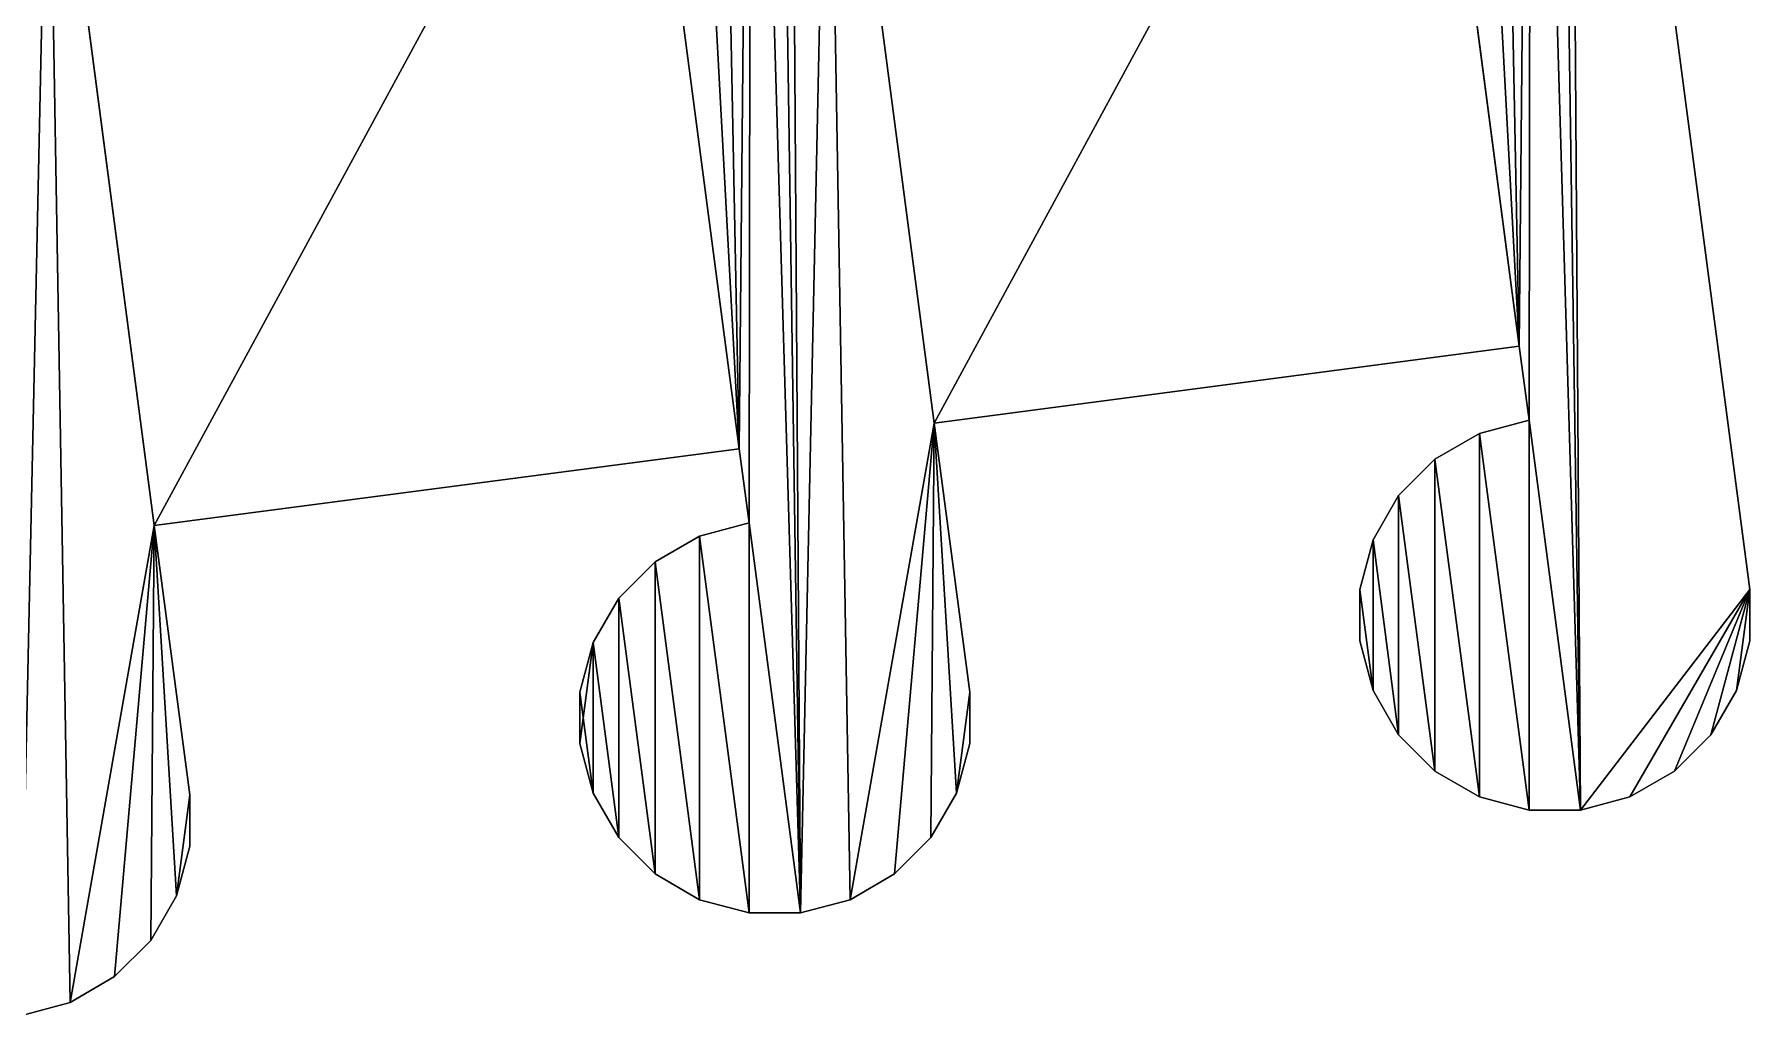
# Model space of a CAD drawing. Extents: x 0 to 417, y 0 to 203.
# Drawn here: x 136.82 to 162.99, y 111.42 to 126.39 of the extents above; entities that cross this region are included whole.
import ezdxf

# ---------------------------------------------------------------- set-up
doc = ezdxf.new("R2010")
doc.units = 0
doc.header["$LTSCALE"] = 25.4
doc.layers.get('0').update_dxf_attribs({"color": 13, "linetype": 'CONTINUOUS'})

# ---------------------------------------------------------------- blocks, each defined once
blk = doc.blocks.new('GROUP_1')
at = {"color": 0}
for p, q in [((157.851, 24.128, 1.5), (159.471, 11.823, 1.5)), ((157.851, 24.128, 1.5), (159.471, 11.823, 1.5)), ((148.928, 22.956, 1.5), (150.548, 10.652, 1.5)), ((148.928, 22.956, 1.5), (150.548, 10.652, 1.5)), ((145.954, 22.566, 1.5), (147.573, 10.261, 1.5)), ((145.954, 22.566, 1.5), (147.573, 10.261, 1.5)), ((137.03, 21.394, 1.5), (138.65, 9.09, 1.5)), ((137.03, 21.394, 1.5), (138.65, 9.09, 1.5)), ((159.471, 11.823), (159.471, 11.823, 1.5)), ((159.471, 11.823), (159.471, 11.823, 1.5)), ((150.548, 10.652), (150.548, 10.652, 1.5)), ((150.548, 10.652), (150.548, 10.652, 1.5)), ((158.863, 10.494), (158.863, 10.494, 1.5)), ((158.863, 10.494), (158.863, 10.494, 1.5)), ((159.62, 10.697), (159.62, 10.697, 1.5)), ((159.62, 10.697), (159.62, 10.697, 1.5)), ((147.573, 10.261), (147.573, 10.261, 1.5)), ((147.573, 10.261), (147.573, 10.261, 1.5)), ((158.185, 10.102), (158.185, 10.102, 1.5)), ((158.185, 10.102), (158.185, 10.102, 1.5)), ((157.631, 9.549), (157.631, 9.549, 1.5)), ((157.631, 9.549), (157.631, 9.549, 1.5)), ((138.65, 9.09), (138.65, 9.09, 1.5)), ((138.65, 9.09), (138.65, 9.09, 1.5)), ((146.966, 8.928), (146.966, 8.928, 1.5)), ((146.966, 8.928), (146.966, 8.928, 1.5)), ((147.722, 9.13), (147.722, 9.13, 1.5)), ((147.722, 9.13), (147.722, 9.13, 1.5)), ((157.24, 8.87), (157.24, 8.87, 1.5)), ((157.24, 8.87), (157.24, 8.87, 1.5)), ((146.288, 8.536), (146.288, 8.536, 1.5)), ((146.288, 8.536), (146.288, 8.536, 1.5)), ((157.037, 8.114), (157.037, 8.114, 1.5)), ((157.037, 8.114), (157.037, 8.114, 1.5)), ((162.986, 8.114), (162.986, 8.114, 1.5)), ((162.986, 8.114), (162.986, 8.114, 1.5)), ((145.734, 7.982), (145.734, 7.982, 1.5)), ((145.734, 7.982), (145.734, 7.982, 1.5)), ((157.037, 7.331), (157.037, 7.331, 1.5)), ((157.037, 7.331), (157.037, 7.331, 1.5)), ((162.986, 7.331), (162.986, 7.331, 1.5)), ((162.986, 7.331), (162.986, 7.331, 1.5)), ((145.342, 7.304), (145.342, 7.304, 1.5)), ((145.342, 7.304), (145.342, 7.304, 1.5)), ((145.14, 6.547), (145.14, 6.547, 1.5)), ((145.14, 6.547), (145.14, 6.547, 1.5)), ((151.088, 6.547), (151.088, 6.547, 1.5)), ((151.088, 6.547), (151.088, 6.547, 1.5)), ((157.24, 6.574), (157.24, 6.574, 1.5)), ((157.24, 6.574), (157.24, 6.574, 1.5)), ((162.783, 6.574), (162.783, 6.574, 1.5)), ((162.783, 6.574), (162.783, 6.574, 1.5)), ((145.14, 5.764), (145.14, 5.764, 1.5)), ((145.14, 5.764), (145.14, 5.764, 1.5)), ((151.088, 5.764), (151.088, 5.764, 1.5)), ((151.088, 5.764), (151.088, 5.764, 1.5)), ((157.631, 5.896), (157.631, 5.896, 1.5)), ((157.631, 5.896), (157.631, 5.896, 1.5)), ((162.391, 5.896), (162.391, 5.896, 1.5)), ((162.391, 5.896), (162.391, 5.896, 1.5)), ((158.185, 5.342), (158.185, 5.342, 1.5)), ((158.185, 5.342), (158.185, 5.342, 1.5)), ((161.838, 5.342), (161.838, 5.342, 1.5)), ((161.838, 5.342), (161.838, 5.342, 1.5)), ((139.191, 4.981), (139.191, 4.981, 1.5)), ((139.191, 4.981), (139.191, 4.981, 1.5)), ((145.342, 5.008), (145.342, 5.008, 1.5)), ((145.342, 5.008), (145.342, 5.008, 1.5)), ((150.886, 5.008), (150.886, 5.008, 1.5)), ((150.886, 5.008), (150.886, 5.008, 1.5)), ((158.863, 4.951), (158.863, 4.951, 1.5)), ((158.863, 4.951), (158.863, 4.951, 1.5)), ((159.62, 4.748), (159.62, 4.748, 1.5)), ((159.62, 4.748), (159.62, 4.748, 1.5)), ((160.403, 4.748), (160.403, 4.748, 1.5)), ((160.403, 4.748), (160.403, 4.748, 1.5)), ((161.159, 4.951), (161.159, 4.951, 1.5)), ((161.159, 4.951), (161.159, 4.951, 1.5)), ((139.191, 4.198), (139.191, 4.198, 1.5)), ((139.191, 4.198), (139.191, 4.198, 1.5)), ((145.734, 4.33), (145.734, 4.33, 1.5)), ((145.734, 4.33), (145.734, 4.33, 1.5)), ((150.494, 4.33), (150.494, 4.33, 1.5)), ((150.494, 4.33), (150.494, 4.33, 1.5)), ((146.288, 3.776), (146.288, 3.776, 1.5)), ((146.288, 3.776), (146.288, 3.776, 1.5)), ((149.94, 3.776), (149.94, 3.776, 1.5)), ((149.94, 3.776), (149.94, 3.776, 1.5)), ((138.988, 3.442), (138.988, 3.442, 1.5)), ((138.988, 3.442), (138.988, 3.442, 1.5)), ((146.966, 3.384), (146.966, 3.384, 1.5)), ((146.966, 3.384), (146.966, 3.384, 1.5)), ((147.722, 3.182), (147.722, 3.182, 1.5)), ((147.722, 3.182), (147.722, 3.182, 1.5)), ((148.506, 3.182), (148.506, 3.182, 1.5)), ((148.506, 3.182), (148.506, 3.182, 1.5)), ((149.262, 3.384), (149.262, 3.384, 1.5)), ((149.262, 3.384), (149.262, 3.384, 1.5)), ((138.597, 2.763), (138.597, 2.763, 1.5)), ((138.597, 2.763), (138.597, 2.763, 1.5)), ((138.043, 2.21), (138.043, 2.21, 1.5)), ((138.043, 2.21), (138.043, 2.21, 1.5)), ((137.365, 1.818), (137.365, 1.818, 1.5)), ((137.365, 1.818), (137.365, 1.818, 1.5))]:
    blk.add_line(p, q, dxfattribs=at)
mesh = blk.add_polyface(dxfattribs=at)
corners = [(154.495, 29.718), (154.292, 28.179), (154.292, 28.962), (154.495, 27.422), (154.887, 26.744), (154.887, 30.397), (155.44, 26.19), (155.44, 30.95), (156.119, 25.799), (156.119, 31.342), (156.875, 25.596), (156.875, 31.545), (157.658, 25.596), (157.658, 31.545), (157.851, 24.128), (158.415, 31.342), (148.506, 3.182), (148.141, 28.152), (148.344, 27.396), (148.928, 22.956), (149.262, 3.384), (150.548, 10.652), (149.94, 3.776), (150.494, 4.33), (159.471, 11.823), (159.093, 30.95), (159.647, 30.397), (159.62, 10.697), (157.037, 8.114), (157.24, 6.574), (157.037, 7.331), (157.24, 8.87), (157.631, 5.896), (157.631, 9.549), (158.185, 5.342), (158.185, 10.102), (158.863, 4.951), (158.863, 10.494), (159.62, 4.748), (160.403, 4.748), (160.038, 29.718), (160.241, 28.962), (162.986, 8.114), (161.159, 4.951), (161.838, 5.342), (162.391, 5.896), (162.783, 6.574), (162.986, 7.331), (150.886, 5.008), (151.088, 6.547), (151.088, 5.764)]
mesh.append_faces([[corners[k] for k in face] for face in [(0, 1, 2), (28, 29, 30), (46, 42, 47), (48, 49, 50)]], dxfattribs={"vtx0": -1, "color": 0})
mesh.append_faces([[corners[k] for k in face] for face in [(1, 0, 3), (3, 0, 4), (4, 5, 6), (6, 7, 8), (8, 9, 10), (10, 11, 12), (12, 13, 14), (16, 19, 20), (20, 21, 22), (22, 21, 23), (21, 14, 24), (24, 26, 27), (29, 31, 32), (32, 33, 34), (34, 35, 36), (36, 37, 38), (38, 27, 39), (39, 42, 43), (43, 42, 44), (44, 42, 45), (45, 42, 46)]], dxfattribs={"vtx0": -1, "vtx1": -1, "color": 0})
mesh.append_faces([[corners[k] for k in face] for face in [(20, 19, 21), (24, 14, 15), (39, 27, 26)]], dxfattribs={"vtx0": -1, "vtx1": -1, "vtx2": -1, "color": 0})
mesh.append_faces([[corners[k] for k in face] for face in [(4, 0, 5), (6, 5, 7), (8, 7, 9), (10, 9, 11), (12, 11, 13), (14, 13, 15), (16, 17, 18), (16, 18, 19), (21, 19, 14), (24, 15, 25), (24, 25, 26), (29, 28, 31), (32, 31, 33), (34, 33, 35), (36, 35, 37), (38, 37, 27), (39, 26, 40), (39, 40, 41), (39, 41, 42), (21, 48, 23), (48, 21, 49)]], dxfattribs={"vtx0": -1, "vtx2": -1, "color": 0})
mesh = blk.add_polyface(dxfattribs=at)
corners = [(157.24, 6.574, 1.5), (157.037, 8.114, 1.5), (157.037, 7.331, 1.5), (157.24, 8.87, 1.5), (157.631, 5.896, 1.5), (157.631, 9.549, 1.5), (158.185, 5.342, 1.5), (158.185, 10.102, 1.5), (158.863, 4.951, 1.5), (158.863, 10.494, 1.5), (159.62, 4.748, 1.5), (159.62, 10.697, 1.5), (160.403, 4.748, 1.5), (159.647, 30.397, 1.5), (160.038, 29.718, 1.5), (160.241, 28.962, 1.5), (162.986, 8.114, 1.5), (161.159, 4.951, 1.5), (161.838, 5.342, 1.5), (162.391, 5.896, 1.5), (162.783, 6.574, 1.5), (162.986, 7.331, 1.5), (154.495, 27.422, 1.5), (154.292, 28.962, 1.5), (154.292, 28.179, 1.5), (154.495, 29.718, 1.5), (154.887, 26.744, 1.5), (154.887, 30.397, 1.5), (155.44, 26.19, 1.5), (155.44, 30.95, 1.5), (156.119, 25.799, 1.5), (156.119, 31.342, 1.5), (156.875, 25.596, 1.5), (156.875, 31.545, 1.5), (157.658, 25.596, 1.5), (157.658, 31.545, 1.5), (157.851, 24.128, 1.5), (158.415, 31.342, 1.5), (159.471, 11.823, 1.5), (159.093, 30.95, 1.5)]
mesh.append_faces([[corners[k] for k in face] for face in [(0, 1, 2), (16, 20, 21), (22, 23, 24)]], dxfattribs={"vtx0": -1, "color": 0})
mesh.append_faces([[corners[k] for k in face] for face in [(1, 0, 3), (3, 4, 5), (5, 6, 7), (7, 8, 9), (9, 10, 11), (13, 12, 14), (14, 12, 15), (15, 12, 16), (23, 22, 25), (25, 26, 27), (27, 28, 29), (29, 30, 31), (31, 32, 33), (33, 34, 35), (35, 36, 37), (37, 38, 39), (39, 38, 13)]], dxfattribs={"vtx0": -1, "vtx1": -1, "color": 0})
mesh.append_faces([[corners[k] for k in face] for face in [(11, 12, 13)]], dxfattribs={"vtx0": -1, "vtx1": -1, "vtx2": -1, "color": 0})
mesh.append_faces([[corners[k] for k in face] for face in [(3, 0, 4), (5, 4, 6), (7, 6, 8), (9, 8, 10), (11, 10, 12), (16, 12, 17), (16, 17, 18), (16, 18, 19), (16, 19, 20), (25, 22, 26), (27, 26, 28), (29, 28, 30), (31, 30, 32), (33, 32, 34), (35, 34, 36), (37, 36, 38), (13, 38, 11)]], dxfattribs={"vtx0": -1, "vtx2": -1, "color": 0})
mesh = blk.add_polyface(dxfattribs=at)
corners = [(135.676, 8.699), (135.298, 27.818), (135.852, 27.264), (135.825, 7.564), (142.395, 27.396), (142.598, 25.856), (142.395, 26.613), (142.598, 28.152), (142.989, 25.178), (142.989, 28.83), (143.543, 24.624), (143.543, 29.384), (144.221, 24.232), (144.221, 29.776), (144.978, 24.03), (144.978, 29.978), (145.761, 24.03), (145.761, 29.978), (145.954, 22.566), (146.517, 29.776), (135.069, 1.818), (135.069, 7.361), (135.825, 1.615), (136.608, 1.615), (136.244, 26.586), (136.446, 25.829), (137.03, 21.394), (137.365, 1.818), (138.65, 9.09), (138.043, 2.21), (138.597, 2.763), (147.573, 10.261), (147.196, 29.384), (147.749, 28.83), (147.722, 9.13), (145.342, 7.304), (145.14, 5.764), (145.14, 6.547), (145.342, 5.008), (145.734, 4.33), (145.734, 7.982), (146.288, 3.776), (146.288, 8.536), (146.966, 3.384), (146.966, 8.928), (147.722, 3.182), (148.506, 3.182), (148.141, 28.152), (138.988, 3.442), (139.191, 4.981), (139.191, 4.198)]
mesh.append_faces([[corners[k] for k in face] for face in [(4, 5, 6), (35, 36, 37), (48, 49, 50)]], dxfattribs={"vtx0": -1, "color": 0})
mesh.append_faces([[corners[k] for k in face] for face in [(0, 2, 3), (5, 7, 8), (8, 9, 10), (10, 11, 12), (12, 13, 14), (14, 15, 16), (16, 17, 18), (20, 21, 22), (22, 3, 23), (23, 26, 27), (27, 28, 29), (29, 28, 30), (28, 18, 31), (31, 33, 34), (36, 35, 38), (38, 35, 39), (39, 40, 41), (41, 42, 43), (43, 44, 45), (45, 34, 46)]], dxfattribs={"vtx0": -1, "vtx1": -1, "color": 0})
mesh.append_faces([[corners[k] for k in face] for face in [(23, 3, 2), (27, 26, 28), (31, 18, 19), (46, 34, 33)]], dxfattribs={"vtx0": -1, "vtx1": -1, "vtx2": -1, "color": 0})
mesh.append_faces([[corners[k] for k in face] for face in [(0, 1, 2), (5, 4, 7), (8, 7, 9), (10, 9, 11), (12, 11, 13), (14, 13, 15), (16, 15, 17), (18, 17, 19), (22, 21, 3), (23, 2, 24), (23, 24, 25), (23, 25, 26), (28, 26, 18), (31, 19, 32), (31, 32, 33), (39, 35, 40), (41, 40, 42), (43, 42, 44), (45, 44, 34), (46, 33, 47), (28, 48, 30), (48, 28, 49)]], dxfattribs={"vtx0": -1, "vtx2": -1, "color": 0})
mesh = blk.add_polyface(dxfattribs=at)
corners = [(145.342, 5.008, 1.5), (145.14, 6.547, 1.5), (145.14, 5.764, 1.5), (145.342, 7.304, 1.5), (145.734, 4.33, 1.5), (145.734, 7.982, 1.5), (146.288, 3.776, 1.5), (146.288, 8.536, 1.5), (146.966, 3.384, 1.5), (146.966, 8.928, 1.5), (147.722, 3.182, 1.5), (147.722, 9.13, 1.5), (148.506, 3.182, 1.5), (147.749, 28.83, 1.5), (148.141, 28.152, 1.5), (148.344, 27.396, 1.5), (148.928, 22.956, 1.5), (149.262, 3.384, 1.5), (150.548, 10.652, 1.5), (149.94, 3.776, 1.5), (150.494, 4.33, 1.5), (150.886, 5.008, 1.5), (151.088, 6.547, 1.5), (151.088, 5.764, 1.5), (142.598, 25.856, 1.5), (142.395, 27.396, 1.5), (142.395, 26.613, 1.5), (142.598, 28.152, 1.5), (142.989, 25.178, 1.5), (142.989, 28.83, 1.5), (143.543, 24.624, 1.5), (143.543, 29.384, 1.5), (144.221, 24.232, 1.5), (144.221, 29.776, 1.5), (144.978, 24.03, 1.5), (144.978, 29.978, 1.5), (145.761, 24.03, 1.5), (145.761, 29.978, 1.5), (145.954, 22.566, 1.5), (146.517, 29.776, 1.5), (147.573, 10.261, 1.5), (147.196, 29.384, 1.5)]
mesh.append_faces([[corners[k] for k in face] for face in [(0, 1, 2), (22, 21, 23), (24, 25, 26)]], dxfattribs={"vtx0": -1, "color": 0})
mesh.append_faces([[corners[k] for k in face] for face in [(1, 0, 3), (3, 4, 5), (5, 6, 7), (7, 8, 9), (9, 10, 11), (13, 12, 14), (14, 12, 15), (15, 12, 16), (16, 17, 18), (18, 21, 22), (25, 24, 27), (27, 28, 29), (29, 30, 31), (31, 32, 33), (33, 34, 35), (35, 36, 37), (37, 38, 39), (39, 40, 41), (41, 40, 13)]], dxfattribs={"vtx0": -1, "vtx1": -1, "color": 0})
mesh.append_faces([[corners[k] for k in face] for face in [(11, 12, 13)]], dxfattribs={"vtx0": -1, "vtx1": -1, "vtx2": -1, "color": 0})
mesh.append_faces([[corners[k] for k in face] for face in [(3, 0, 4), (5, 4, 6), (7, 6, 8), (9, 8, 10), (11, 10, 12), (16, 12, 17), (18, 17, 19), (18, 19, 20), (18, 20, 21), (27, 24, 28), (29, 28, 30), (31, 30, 32), (33, 32, 34), (35, 34, 36), (37, 36, 38), (39, 38, 40), (13, 40, 11)]], dxfattribs={"vtx0": -1, "vtx2": -1, "color": 0})
mesh = blk.add_polyface(dxfattribs=at)
corners = [(160.241, 28.962), (162.986, 8.114, 1.5), (162.986, 8.114), (160.241, 28.962, 1.5)]
mesh.append_faces([[corners[k] for k in face] for face in [(0, 1, 2), (1, 0, 3)]], dxfattribs={"vtx0": -1, "color": 0})
mesh = blk.add_polyface(dxfattribs=at)
corners = [(133.445, 3.442, 1.5), (133.242, 4.981, 1.5), (133.242, 4.198, 1.5), (133.445, 5.738, 1.5), (133.837, 2.763, 1.5), (133.837, 6.416, 1.5), (134.39, 2.21, 1.5), (134.39, 6.97, 1.5), (135.069, 1.818, 1.5), (135.069, 7.361, 1.5), (135.825, 1.615, 1.5), (135.825, 7.564, 1.5), (136.608, 1.615, 1.5), (135.852, 27.264, 1.5), (136.244, 26.586, 1.5), (136.446, 25.829, 1.5), (137.03, 21.394, 1.5), (137.365, 1.818, 1.5), (138.65, 9.09, 1.5), (138.043, 2.21, 1.5), (138.597, 2.763, 1.5), (138.988, 3.442, 1.5), (139.191, 4.981, 1.5), (139.191, 4.198, 1.5), (130.7, 24.29, 1.5), (130.498, 25.829, 1.5), (130.498, 25.046, 1.5), (130.7, 26.586, 1.5), (131.092, 23.612, 1.5), (131.092, 27.264, 1.5), (131.646, 23.058, 1.5), (131.646, 27.818, 1.5), (132.324, 22.666, 1.5), (132.324, 28.209, 1.5), (133.08, 22.463, 1.5), (133.08, 28.412, 1.5), (133.863, 22.463, 1.5), (133.863, 28.412, 1.5), (134.056, 21.004, 1.5), (134.62, 28.209, 1.5), (135.676, 8.699, 1.5), (135.298, 27.818, 1.5)]
mesh.append_faces([[corners[k] for k in face] for face in [(0, 1, 2), (22, 21, 23), (24, 25, 26)]], dxfattribs={"vtx0": -1, "color": 0})
mesh.append_faces([[corners[k] for k in face] for face in [(1, 0, 3), (3, 4, 5), (5, 6, 7), (7, 8, 9), (9, 10, 11), (13, 12, 14), (14, 12, 15), (15, 12, 16), (16, 17, 18), (18, 21, 22), (25, 24, 27), (27, 28, 29), (29, 30, 31), (31, 32, 33), (33, 34, 35), (35, 36, 37), (37, 38, 39), (39, 40, 41), (41, 40, 13)]], dxfattribs={"vtx0": -1, "vtx1": -1, "color": 0})
mesh.append_faces([[corners[k] for k in face] for face in [(11, 12, 13)]], dxfattribs={"vtx0": -1, "vtx1": -1, "vtx2": -1, "color": 0})
mesh.append_faces([[corners[k] for k in face] for face in [(3, 0, 4), (5, 4, 6), (7, 6, 8), (9, 8, 10), (11, 10, 12), (16, 12, 17), (18, 17, 19), (18, 19, 20), (18, 20, 21), (27, 24, 28), (29, 28, 30), (31, 30, 32), (33, 32, 34), (35, 34, 36), (37, 36, 38), (39, 38, 40), (13, 40, 11)]], dxfattribs={"vtx0": -1, "vtx2": -1, "color": 0})
mesh = blk.add_polyface(dxfattribs=at)
corners = [(150.548, 10.652, 1.5), (157.851, 24.128, 1.5), (148.928, 22.956, 1.5), (159.471, 11.823, 1.5)]
mesh.append_faces([[corners[k] for k in face] for face in [(0, 1, 2), (1, 0, 3)]], dxfattribs={"vtx0": -1, "color": 0})
mesh = blk.add_polyface(dxfattribs=at)
corners = [(138.65, 9.09, 1.5), (145.954, 22.566, 1.5), (137.03, 21.394, 1.5), (147.573, 10.261, 1.5)]
mesh.append_faces([[corners[k] for k in face] for face in [(0, 1, 2), (1, 0, 3)]], dxfattribs={"vtx0": -1, "color": 0})
mesh = blk.add_polyface(dxfattribs=at)
corners = [(159.471, 11.823, 1.5), (150.548, 10.652), (159.471, 11.823), (150.548, 10.652, 1.5)]
mesh.append_faces([[corners[k] for k in face] for face in [(0, 1, 2), (1, 0, 3)]], dxfattribs={"vtx0": -1, "color": 0})
mesh = blk.add_polyface(dxfattribs=at)
corners = [(159.471, 11.823, 1.5), (159.62, 10.697), (159.62, 10.697, 1.5), (159.471, 11.823)]
mesh.append_faces([[corners[k] for k in face] for face in [(0, 1, 2), (1, 0, 3)]], dxfattribs={"vtx0": -1, "color": 0})
mesh = blk.add_polyface(dxfattribs=at)
corners = [(150.548, 10.652), (151.088, 6.547, 1.5), (151.088, 6.547), (150.548, 10.652, 1.5)]
mesh.append_faces([[corners[k] for k in face] for face in [(0, 1, 2), (1, 0, 3)]], dxfattribs={"vtx0": -1, "color": 0})
mesh = blk.add_polyface(dxfattribs=at)
corners = [(158.185, 10.102, 1.5), (158.863, 10.494), (158.185, 10.102), (158.863, 10.494, 1.5)]
mesh.append_faces([[corners[k] for k in face] for face in [(0, 1, 2), (1, 0, 3)]], dxfattribs={"vtx0": -1, "color": 0})
mesh = blk.add_polyface(dxfattribs=at)
corners = [(158.863, 10.494, 1.5), (159.62, 10.697), (158.863, 10.494), (159.62, 10.697, 1.5)]
mesh.append_faces([[corners[k] for k in face] for face in [(0, 1, 2), (1, 0, 3)]], dxfattribs={"vtx0": -1, "color": 0})
mesh = blk.add_polyface(dxfattribs=at)
corners = [(147.573, 10.261, 1.5), (138.65, 9.09), (147.573, 10.261), (138.65, 9.09, 1.5)]
mesh.append_faces([[corners[k] for k in face] for face in [(0, 1, 2), (1, 0, 3)]], dxfattribs={"vtx0": -1, "color": 0})
mesh = blk.add_polyface(dxfattribs=at)
corners = [(147.573, 10.261, 1.5), (147.722, 9.13), (147.722, 9.13, 1.5), (147.573, 10.261)]
mesh.append_faces([[corners[k] for k in face] for face in [(0, 1, 2), (1, 0, 3)]], dxfattribs={"vtx0": -1, "color": 0})
mesh = blk.add_polyface(dxfattribs=at)
corners = [(157.631, 9.549, 1.5), (158.185, 10.102), (157.631, 9.549), (158.185, 10.102, 1.5)]
mesh.append_faces([[corners[k] for k in face] for face in [(0, 1, 2), (1, 0, 3)]], dxfattribs={"vtx0": -1, "color": 0})
mesh = blk.add_polyface(dxfattribs=at)
corners = [(157.631, 9.549, 1.5), (157.24, 8.87), (157.24, 8.87, 1.5), (157.631, 9.549)]
mesh.append_faces([[corners[k] for k in face] for face in [(0, 1, 2), (1, 0, 3)]], dxfattribs={"vtx0": -1, "color": 0})
mesh = blk.add_polyface(dxfattribs=at)
corners = [(138.65, 9.09), (139.191, 4.981, 1.5), (139.191, 4.981), (138.65, 9.09, 1.5)]
mesh.append_faces([[corners[k] for k in face] for face in [(0, 1, 2), (1, 0, 3)]], dxfattribs={"vtx0": -1, "color": 0})
mesh = blk.add_polyface(dxfattribs=at)
corners = [(146.288, 8.536, 1.5), (146.966, 8.928), (146.288, 8.536), (146.966, 8.928, 1.5)]
mesh.append_faces([[corners[k] for k in face] for face in [(0, 1, 2), (1, 0, 3)]], dxfattribs={"vtx0": -1, "color": 0})
mesh = blk.add_polyface(dxfattribs=at)
corners = [(146.966, 8.928, 1.5), (147.722, 9.13), (146.966, 8.928), (147.722, 9.13, 1.5)]
mesh.append_faces([[corners[k] for k in face] for face in [(0, 1, 2), (1, 0, 3)]], dxfattribs={"vtx0": -1, "color": 0})
mesh = blk.add_polyface(dxfattribs=at)
corners = [(157.24, 8.87, 1.5), (157.037, 8.114), (157.037, 8.114, 1.5), (157.24, 8.87)]
mesh.append_faces([[corners[k] for k in face] for face in [(0, 1, 2), (1, 0, 3)]], dxfattribs={"vtx0": -1, "color": 0})
mesh = blk.add_polyface(dxfattribs=at)
corners = [(145.734, 7.982, 1.5), (146.288, 8.536), (145.734, 7.982), (146.288, 8.536, 1.5)]
mesh.append_faces([[corners[k] for k in face] for face in [(0, 1, 2), (1, 0, 3)]], dxfattribs={"vtx0": -1, "color": 0})
mesh = blk.add_polyface(dxfattribs=at)
corners = [(157.037, 8.114, 1.5), (157.037, 7.331), (157.037, 7.331, 1.5), (157.037, 8.114)]
mesh.append_faces([[corners[k] for k in face] for face in [(0, 1, 2), (1, 0, 3)]], dxfattribs={"vtx0": -1, "color": 0})
mesh = blk.add_polyface(dxfattribs=at)
corners = [(162.986, 8.114), (162.986, 7.331, 1.5), (162.986, 7.331), (162.986, 8.114, 1.5)]
mesh.append_faces([[corners[k] for k in face] for face in [(0, 1, 2), (1, 0, 3)]], dxfattribs={"vtx0": -1, "color": 0})
mesh = blk.add_polyface(dxfattribs=at)
corners = [(145.734, 7.982, 1.5), (145.342, 7.304), (145.342, 7.304, 1.5), (145.734, 7.982)]
mesh.append_faces([[corners[k] for k in face] for face in [(0, 1, 2), (1, 0, 3)]], dxfattribs={"vtx0": -1, "color": 0})
mesh = blk.add_polyface(dxfattribs=at)
corners = [(157.037, 7.331, 1.5), (157.24, 6.574), (157.24, 6.574, 1.5), (157.037, 7.331)]
mesh.append_faces([[corners[k] for k in face] for face in [(0, 1, 2), (1, 0, 3)]], dxfattribs={"vtx0": -1, "color": 0})
mesh = blk.add_polyface(dxfattribs=at)
corners = [(162.986, 7.331), (162.783, 6.574, 1.5), (162.783, 6.574), (162.986, 7.331, 1.5)]
mesh.append_faces([[corners[k] for k in face] for face in [(0, 1, 2), (1, 0, 3)]], dxfattribs={"vtx0": -1, "color": 0})
mesh = blk.add_polyface(dxfattribs=at)
corners = [(145.342, 7.304, 1.5), (145.14, 6.547), (145.14, 6.547, 1.5), (145.342, 7.304)]
mesh.append_faces([[corners[k] for k in face] for face in [(0, 1, 2), (1, 0, 3)]], dxfattribs={"vtx0": -1, "color": 0})
mesh = blk.add_polyface(dxfattribs=at)
corners = [(145.14, 6.547, 1.5), (145.14, 5.764), (145.14, 5.764, 1.5), (145.14, 6.547)]
mesh.append_faces([[corners[k] for k in face] for face in [(0, 1, 2), (1, 0, 3)]], dxfattribs={"vtx0": -1, "color": 0})
mesh = blk.add_polyface(dxfattribs=at)
corners = [(151.088, 6.547), (151.088, 5.764, 1.5), (151.088, 5.764), (151.088, 6.547, 1.5)]
mesh.append_faces([[corners[k] for k in face] for face in [(0, 1, 2), (1, 0, 3)]], dxfattribs={"vtx0": -1, "color": 0})
mesh = blk.add_polyface(dxfattribs=at)
corners = [(157.24, 6.574, 1.5), (157.631, 5.896), (157.631, 5.896, 1.5), (157.24, 6.574)]
mesh.append_faces([[corners[k] for k in face] for face in [(0, 1, 2), (1, 0, 3)]], dxfattribs={"vtx0": -1, "color": 0})
mesh = blk.add_polyface(dxfattribs=at)
corners = [(162.783, 6.574), (162.391, 5.896, 1.5), (162.391, 5.896), (162.783, 6.574, 1.5)]
mesh.append_faces([[corners[k] for k in face] for face in [(0, 1, 2), (1, 0, 3)]], dxfattribs={"vtx0": -1, "color": 0})
mesh = blk.add_polyface(dxfattribs=at)
corners = [(145.14, 5.764, 1.5), (145.342, 5.008), (145.342, 5.008, 1.5), (145.14, 5.764)]
mesh.append_faces([[corners[k] for k in face] for face in [(0, 1, 2), (1, 0, 3)]], dxfattribs={"vtx0": -1, "color": 0})
mesh = blk.add_polyface(dxfattribs=at)
corners = [(151.088, 5.764), (150.886, 5.008, 1.5), (150.886, 5.008), (151.088, 5.764, 1.5)]
mesh.append_faces([[corners[k] for k in face] for face in [(0, 1, 2), (1, 0, 3)]], dxfattribs={"vtx0": -1, "color": 0})
mesh = blk.add_polyface(dxfattribs=at)
corners = [(157.631, 5.896, 1.5), (158.185, 5.342), (158.185, 5.342, 1.5), (157.631, 5.896)]
mesh.append_faces([[corners[k] for k in face] for face in [(0, 1, 2), (1, 0, 3)]], dxfattribs={"vtx0": -1, "color": 0})
mesh = blk.add_polyface(dxfattribs=at)
corners = [(162.391, 5.896), (161.838, 5.342, 1.5), (161.838, 5.342), (162.391, 5.896, 1.5)]
mesh.append_faces([[corners[k] for k in face] for face in [(0, 1, 2), (1, 0, 3)]], dxfattribs={"vtx0": -1, "color": 0})
mesh = blk.add_polyface(dxfattribs=at)
corners = [(158.863, 4.951, 1.5), (158.185, 5.342), (158.863, 4.951), (158.185, 5.342, 1.5)]
mesh.append_faces([[corners[k] for k in face] for face in [(0, 1, 2), (1, 0, 3)]], dxfattribs={"vtx0": -1, "color": 0})
mesh = blk.add_polyface(dxfattribs=at)
corners = [(161.838, 5.342, 1.5), (161.159, 4.951), (161.838, 5.342), (161.159, 4.951, 1.5)]
mesh.append_faces([[corners[k] for k in face] for face in [(0, 1, 2), (1, 0, 3)]], dxfattribs={"vtx0": -1, "color": 0})
mesh = blk.add_polyface(dxfattribs=at)
corners = [(139.191, 4.981), (139.191, 4.198, 1.5), (139.191, 4.198), (139.191, 4.981, 1.5)]
mesh.append_faces([[corners[k] for k in face] for face in [(0, 1, 2), (1, 0, 3)]], dxfattribs={"vtx0": -1, "color": 0})
mesh = blk.add_polyface(dxfattribs=at)
corners = [(145.342, 5.008, 1.5), (145.734, 4.33), (145.734, 4.33, 1.5), (145.342, 5.008)]
mesh.append_faces([[corners[k] for k in face] for face in [(0, 1, 2), (1, 0, 3)]], dxfattribs={"vtx0": -1, "color": 0})
mesh = blk.add_polyface(dxfattribs=at)
corners = [(150.886, 5.008), (150.494, 4.33, 1.5), (150.494, 4.33), (150.886, 5.008, 1.5)]
mesh.append_faces([[corners[k] for k in face] for face in [(0, 1, 2), (1, 0, 3)]], dxfattribs={"vtx0": -1, "color": 0})
mesh = blk.add_polyface(dxfattribs=at)
corners = [(159.62, 4.748, 1.5), (158.863, 4.951), (159.62, 4.748), (158.863, 4.951, 1.5)]
mesh.append_faces([[corners[k] for k in face] for face in [(0, 1, 2), (1, 0, 3)]], dxfattribs={"vtx0": -1, "color": 0})
mesh = blk.add_polyface(dxfattribs=at)
corners = [(160.403, 4.748, 1.5), (159.62, 4.748), (160.403, 4.748), (159.62, 4.748, 1.5)]
mesh.append_faces([[corners[k] for k in face] for face in [(0, 1, 2), (1, 0, 3)]], dxfattribs={"vtx0": -1, "color": 0})
mesh = blk.add_polyface(dxfattribs=at)
corners = [(161.159, 4.951, 1.5), (160.403, 4.748), (161.159, 4.951), (160.403, 4.748, 1.5)]
mesh.append_faces([[corners[k] for k in face] for face in [(0, 1, 2), (1, 0, 3)]], dxfattribs={"vtx0": -1, "color": 0})
mesh = blk.add_polyface(dxfattribs=at)
corners = [(139.191, 4.198), (138.988, 3.442, 1.5), (138.988, 3.442), (139.191, 4.198, 1.5)]
mesh.append_faces([[corners[k] for k in face] for face in [(0, 1, 2), (1, 0, 3)]], dxfattribs={"vtx0": -1, "color": 0})
mesh = blk.add_polyface(dxfattribs=at)
corners = [(146.288, 3.776, 1.5), (145.734, 4.33), (146.288, 3.776), (145.734, 4.33, 1.5)]
mesh.append_faces([[corners[k] for k in face] for face in [(0, 1, 2), (1, 0, 3)]], dxfattribs={"vtx0": -1, "color": 0})
mesh = blk.add_polyface(dxfattribs=at)
corners = [(150.494, 4.33, 1.5), (149.94, 3.776), (150.494, 4.33), (149.94, 3.776, 1.5)]
mesh.append_faces([[corners[k] for k in face] for face in [(0, 1, 2), (1, 0, 3)]], dxfattribs={"vtx0": -1, "color": 0})
mesh = blk.add_polyface(dxfattribs=at)
corners = [(146.966, 3.384, 1.5), (146.288, 3.776), (146.966, 3.384), (146.288, 3.776, 1.5)]
mesh.append_faces([[corners[k] for k in face] for face in [(0, 1, 2), (1, 0, 3)]], dxfattribs={"vtx0": -1, "color": 0})
mesh = blk.add_polyface(dxfattribs=at)
corners = [(149.94, 3.776, 1.5), (149.262, 3.384), (149.94, 3.776), (149.262, 3.384, 1.5)]
mesh.append_faces([[corners[k] for k in face] for face in [(0, 1, 2), (1, 0, 3)]], dxfattribs={"vtx0": -1, "color": 0})
mesh = blk.add_polyface(dxfattribs=at)
corners = [(138.988, 3.442), (138.597, 2.763, 1.5), (138.597, 2.763), (138.988, 3.442, 1.5)]
mesh.append_faces([[corners[k] for k in face] for face in [(0, 1, 2), (1, 0, 3)]], dxfattribs={"vtx0": -1, "color": 0})
mesh = blk.add_polyface(dxfattribs=at)
corners = [(147.722, 3.182, 1.5), (146.966, 3.384), (147.722, 3.182), (146.966, 3.384, 1.5)]
mesh.append_faces([[corners[k] for k in face] for face in [(0, 1, 2), (1, 0, 3)]], dxfattribs={"vtx0": -1, "color": 0})
mesh = blk.add_polyface(dxfattribs=at)
corners = [(148.506, 3.182, 1.5), (147.722, 3.182), (148.506, 3.182), (147.722, 3.182, 1.5)]
mesh.append_faces([[corners[k] for k in face] for face in [(0, 1, 2), (1, 0, 3)]], dxfattribs={"vtx0": -1, "color": 0})
mesh = blk.add_polyface(dxfattribs=at)
corners = [(149.262, 3.384, 1.5), (148.506, 3.182), (149.262, 3.384), (148.506, 3.182, 1.5)]
mesh.append_faces([[corners[k] for k in face] for face in [(0, 1, 2), (1, 0, 3)]], dxfattribs={"vtx0": -1, "color": 0})
mesh = blk.add_polyface(dxfattribs=at)
corners = [(138.597, 2.763, 1.5), (138.043, 2.21), (138.597, 2.763), (138.043, 2.21, 1.5)]
mesh.append_faces([[corners[k] for k in face] for face in [(0, 1, 2), (1, 0, 3)]], dxfattribs={"vtx0": -1, "color": 0})
mesh = blk.add_polyface(dxfattribs=at)
corners = [(138.043, 2.21, 1.5), (137.365, 1.818), (138.043, 2.21), (137.365, 1.818, 1.5)]
mesh.append_faces([[corners[k] for k in face] for face in [(0, 1, 2), (1, 0, 3)]], dxfattribs={"vtx0": -1, "color": 0})
mesh = blk.add_polyface(dxfattribs=at)
corners = [(137.365, 1.818, 1.5), (136.608, 1.615), (137.365, 1.818), (136.608, 1.615, 1.5)]
mesh.append_faces([[corners[k] for k in face] for face in [(0, 1, 2), (1, 0, 3)]], dxfattribs={"vtx0": -1, "color": 0})

msp = doc.modelspace()

# ---------------------------------------------------------------- block references
at = {"color": 0}
for p in [(0, 109.807), (0, 109.807, 3.7), (0, 109.807, 1.85), (0, 109.807, 5.55)]:
    msp.add_blockref('GROUP_1', p, dxfattribs=at)

doc.saveas('drawing.dxf')
